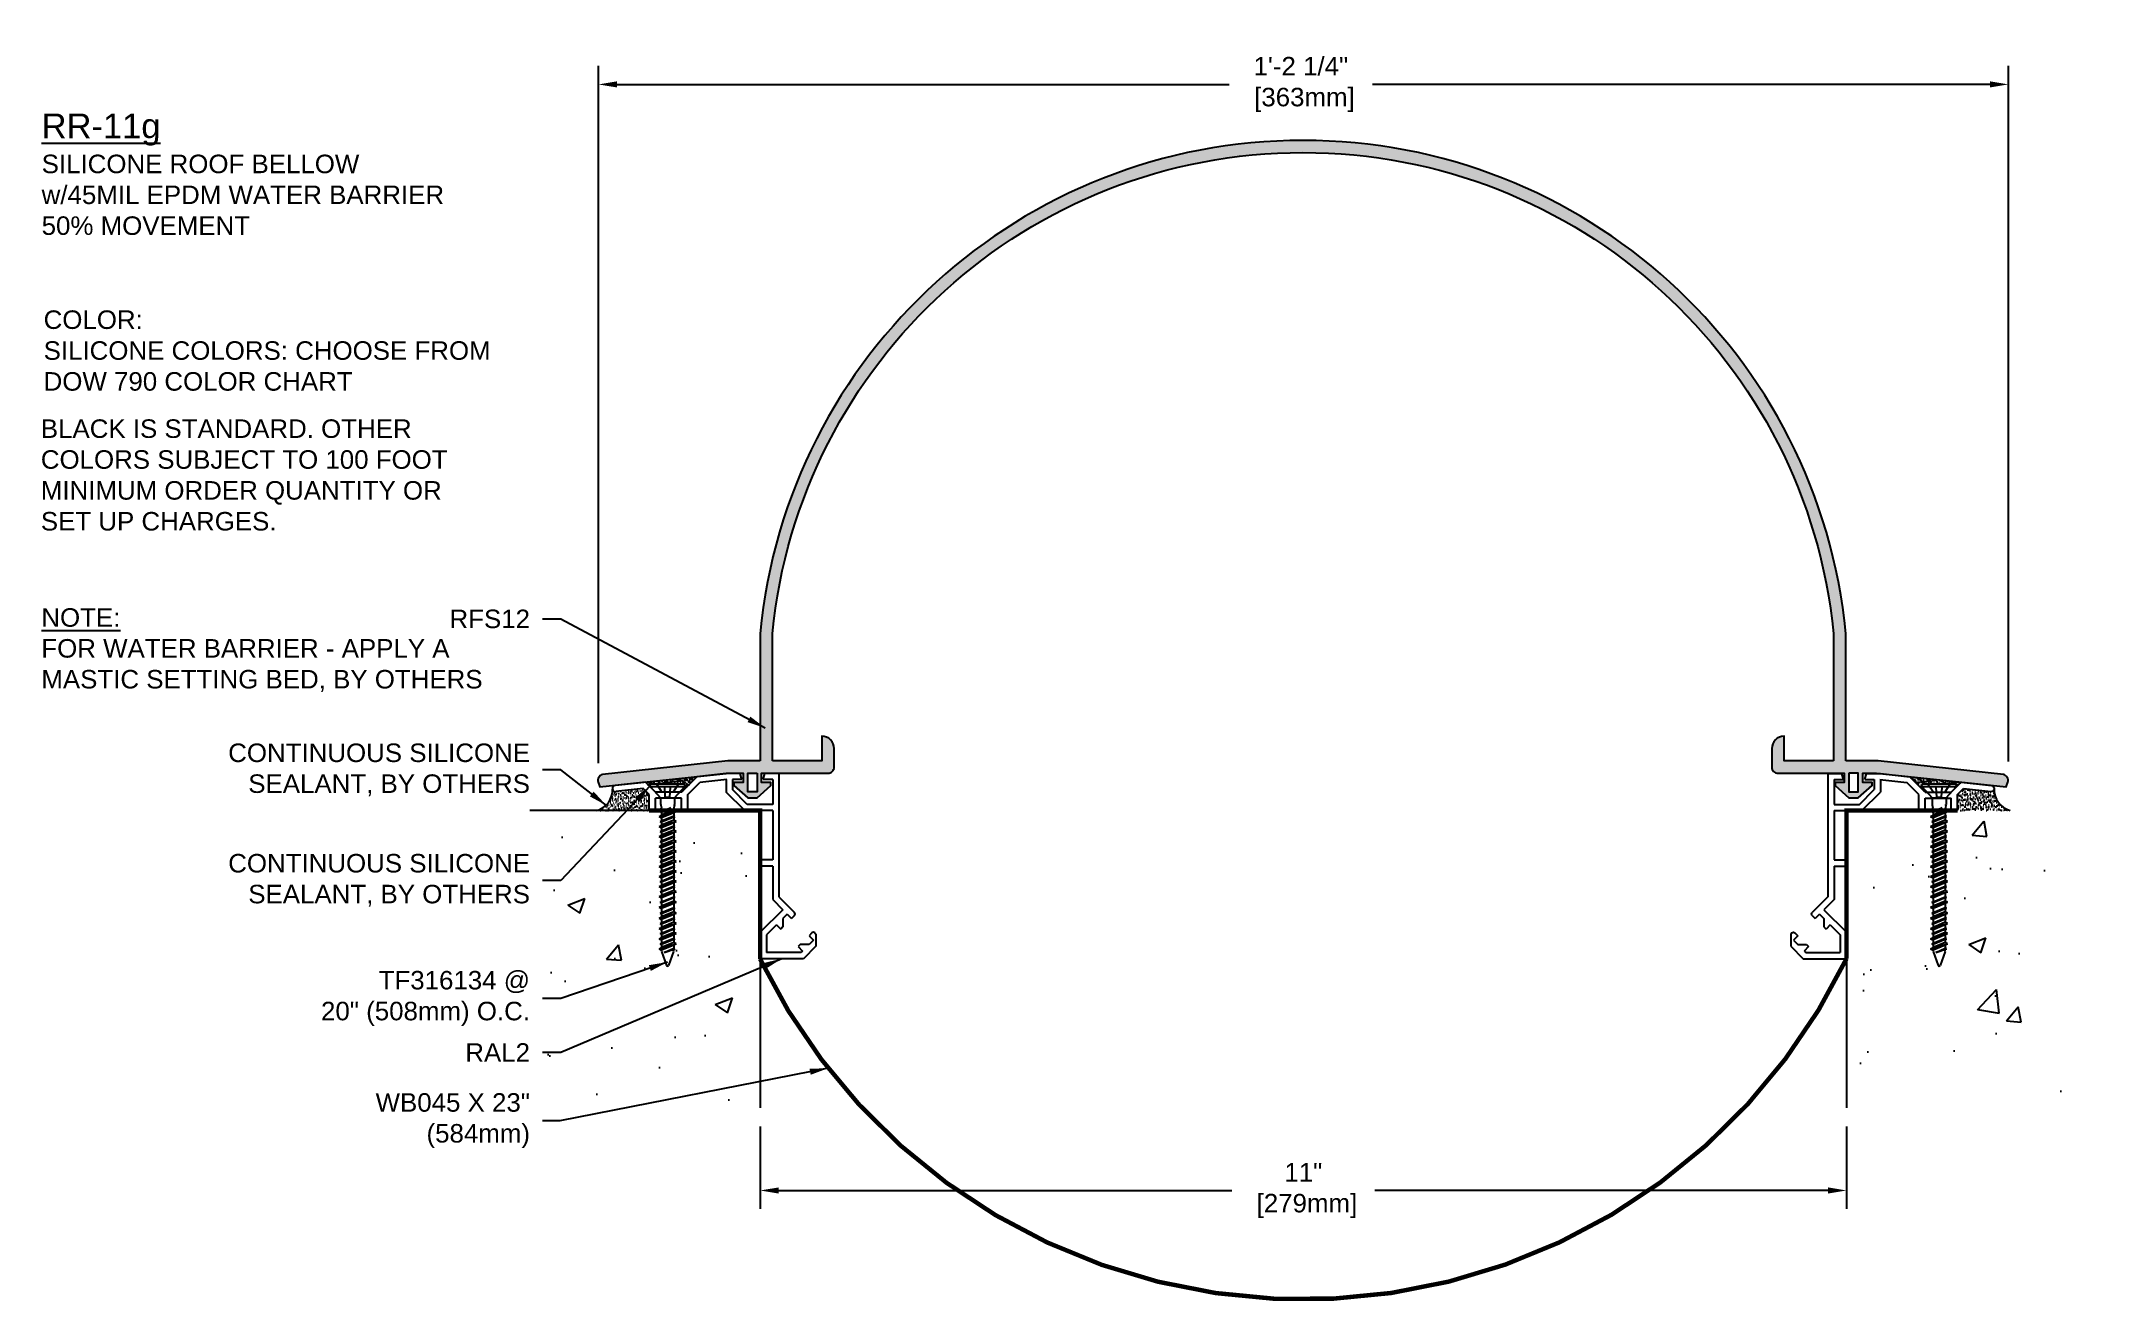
# Model space of a CAD drawing. Header units: inches. Extents: x -1.9 to 19, y 0.3 to 13.1.
import ezdxf

# ---------------------------------------------------------------- set-up
doc = ezdxf.new("R2010")
doc.units = ezdxf.units.IN
doc.header["$MEASUREMENT"] = 0
doc.linetypes.add('DASHED', pattern=[0.75, 0.5, -0.25])
for name, color, linetype in [('Anchors', 4, 'Continuous'), ('Conditions', 1, 'Continuous'), ('Dimensions', 3, 'Continuous'), ('Fillers', 2, 'Continuous'), ('Metals', 7, 'Continuous'), ('TEXT', 2, 'Continuous')]:
    doc.layers.add(name, color=color, linetype=linetype)
doc.styles.add('ARIAL', font='arial.ttf')
doc.dimstyles.new('Arial', dxfattribs={"dimtxt": 0.1875, "dimasz": 0.1875, "dimexe": 0.1875, "dimexo": 0.1875, "dimgap": 0.1875, "dimtad": 0, "dimtih": 1, "dimtoh": 1, "dimdec": 4, "dimzin": 3, "dimdsep": 46, "dimlunit": 4, "dimtxsty": 'ARIAL', "dimcen": 0.1875, "dimadec": 0, "dimazin": 0, "dimtfac": 1, "dimtdec": 4, "dimtofl": 0, "dimtmove": 0, "dimatfit": 3, "dimfxl": 0, "dimfrac": 2, "dimtolj": 1, "dimtzin": 0, "dimarcsym": 0})

# ---------------------------------------------------------------- blocks, each defined once
blk = doc.blocks.new('*D7')
at = {"layer": 'DEFPOINTS', "color": 0}
for p in [(5.358, 2.306), (16.358, 2.306), (16.358, 1.47)]:
    blk.add_point(p, dxfattribs=at)
at = {"layer": 'Dimensions', "color": 0, "lineweight": -2}
for p, q in [((5.358, 2.118), (5.358, 1.283)), ((16.358, 2.118), (16.358, 1.283)), ((5.546, 1.47), (10.133, 1.47)), ((16.171, 1.47), (11.583, 1.47))]:
    blk.add_line(p, q, dxfattribs=at)
at = {"layer": 'Dimensions', "color": 0}
for points in [[(5.546, 1.501), (5.546, 1.439), (5.358, 1.47)], [(16.171, 1.501), (16.171, 1.439), (16.358, 1.47)]]:
    blk.add_solid(points, dxfattribs=at)
at = {"layer": 'Dimensions', "color": 0, "insert": (10.858, 1.47), "char_height": 0.1875, "attachment_point": 5, "style": 'ARIAL'}
blk.add_mtext('\\A1;11"\\P [279mm]', dxfattribs=at)
blk = doc.blocks.new('*D8')
at = {"layer": 'DEFPOINTS', "color": 0}
for p in [(17.997, 12.671), (3.721, 5.609), (17.997, 5.625)]:
    blk.add_point(p, dxfattribs=at)
at = {"layer": 'Dimensions', "color": 0, "lineweight": -2}
for p, q in [((3.721, 5.796), (3.721, 12.858)), ((17.997, 5.813), (17.997, 12.858)), ((3.909, 12.671), (10.108, 12.671)), ((17.81, 12.671), (11.557, 12.671))]:
    blk.add_line(p, q, dxfattribs=at)
at = {"layer": 'Dimensions', "color": 0}
for points in [[(3.909, 12.702), (3.909, 12.64), (3.721, 12.671)], [(17.81, 12.702), (17.81, 12.64), (17.997, 12.671)]]:
    blk.add_solid(points, dxfattribs=at)
at = {"layer": 'Dimensions', "color": 0, "insert": (10.833, 12.671), "char_height": 0.1875, "attachment_point": 5, "style": 'ARIAL'}
blk.add_mtext('\\A1;1\'-2 1/4"\\P [363mm]', dxfattribs=at)
blk = doc.blocks.new('A$C63CB1885')
for p, q in [((-0.176, 0), (-0.175, 0.018)), ((-0.176, 0), (0.176, 0)), ((-0.176, 0), (-0.07, -0.113)), ((-0.163, 0.029), (0.163, 0.029)), ((0.07, -0.113), (0.176, 0)), ((0.176, 0), (0.175, 0.018)), ((-0.07, -0.113), (0.07, -0.113)), ((-0.07, -0.113), (-0.07, -0.18)), ((-0.069, -0.189), (-0.063, -0.215)), ((0.069, -0.189), (0.063, -0.215)), ((0.07, -0.113), (0.07, -0.18)), ((-0.086, -0.302), (0.086, -0.251)), ((-0.086, -0.302), (-0.062, -0.289)), ((-0.086, -0.302), (-0.062, -0.315)), ((-0.086, -0.403), (0.086, -0.353)), ((-0.086, -0.403), (-0.062, -0.391)), ((-0.086, -0.403), (-0.062, -0.416)), ((-0.074, -0.251), (0.032, -0.215)), ((-0.074, -0.251), (-0.062, -0.245)), ((-0.074, -0.251), (-0.062, -0.257)), ((-0.074, -0.353), (0.074, -0.302)), ((-0.074, -0.353), (-0.062, -0.346)), ((-0.074, -0.353), (-0.062, -0.359)), ((-0.074, -0.454), (0.074, -0.403)), ((-0.062, -0.245), (0.032, -0.215)), ((0.032, -0.215), (-0.062, -0.257)), ((-0.062, -0.225), (-0.062, -0.245)), ((0.062, -0.238), (-0.062, -0.289)), ((-0.062, -0.257), (-0.062, -0.289)), ((0.062, -0.264), (-0.062, -0.315)), ((-0.062, -0.346), (0.062, -0.296)), ((0.062, -0.308), (-0.062, -0.359)), ((-0.062, -0.315), (-0.062, -0.346)), ((0.062, -0.34), (-0.062, -0.391)), ((-0.062, -0.359), (-0.062, -0.391)), ((0.062, -0.366), (-0.062, -0.416)), ((-0.062, -0.448), (0.062, -0.397)), ((0.062, -0.41), (-0.062, -0.46)), ((-0.062, -0.416), (-0.062, -0.448)), ((0.062, -0.225), (0.062, -0.238)), ((0.086, -0.251), (0.062, -0.238)), ((0.086, -0.251), (0.062, -0.264)), ((0.062, -0.264), (0.062, -0.296)), ((0.074, -0.302), (0.062, -0.296)), ((0.074, -0.302), (0.062, -0.308)), ((0.062, -0.308), (0.062, -0.34)), ((0.086, -0.353), (0.062, -0.34)), ((0.086, -0.353), (0.062, -0.366)), ((0.062, -0.366), (0.062, -0.397)), ((0.074, -0.403), (0.062, -0.397)), ((0.074, -0.403), (0.062, -0.41)), ((0.062, -0.41), (0.062, -0.441)), ((-0.086, -0.505), (0.086, -0.454)), ((-0.086, -0.505), (-0.062, -0.492)), ((-0.086, -0.505), (-0.062, -0.518)), ((-0.086, -0.607), (0.086, -0.556)), ((-0.086, -0.607), (-0.062, -0.594)), ((-0.086, -0.607), (-0.062, -0.619)), ((-0.074, -0.454), (-0.062, -0.448)), ((-0.074, -0.454), (-0.062, -0.46)), ((-0.074, -0.556), (0.074, -0.505)), ((-0.074, -0.556), (-0.062, -0.55)), ((-0.074, -0.556), (-0.062, -0.562)), ((-0.074, -0.657), (0.074, -0.607)), ((0.062, -0.441), (-0.062, -0.492)), ((-0.062, -0.46), (-0.062, -0.492)), ((0.062, -0.467), (-0.062, -0.518)), ((-0.062, -0.55), (0.062, -0.499)), ((0.062, -0.511), (-0.062, -0.562)), ((-0.062, -0.518), (-0.062, -0.55)), ((0.062, -0.543), (-0.062, -0.594)), ((-0.062, -0.562), (-0.062, -0.594)), ((0.062, -0.569), (-0.062, -0.619)), ((-0.062, -0.651), (0.062, -0.6)), ((0.062, -0.613), (-0.062, -0.664)), ((-0.062, -0.619), (-0.062, -0.651)), ((0.086, -0.454), (0.062, -0.441)), ((0.086, -0.454), (0.062, -0.467)), ((0.062, -0.467), (0.062, -0.499)), ((0.074, -0.505), (0.062, -0.499)), ((0.074, -0.505), (0.062, -0.511)), ((0.062, -0.511), (0.062, -0.543)), ((0.086, -0.556), (0.062, -0.543)), ((0.086, -0.556), (0.062, -0.569)), ((0.062, -0.569), (0.062, -0.6)), ((0.074, -0.607), (0.062, -0.6)), ((0.074, -0.607), (0.062, -0.613)), ((0.062, -0.613), (0.062, -0.644)), ((-0.086, -0.708), (0.086, -0.657)), ((-0.086, -0.708), (-0.062, -0.695)), ((-0.086, -0.708), (-0.062, -0.721)), ((-0.086, -0.81), (0.086, -0.759)), ((-0.086, -0.81), (-0.062, -0.797)), ((-0.086, -0.81), (-0.062, -0.823)), ((-0.074, -0.657), (-0.062, -0.651)), ((-0.074, -0.657), (-0.062, -0.664)), ((-0.074, -0.759), (0.074, -0.708)), ((-0.074, -0.759), (-0.062, -0.753)), ((-0.074, -0.759), (-0.062, -0.765)), ((-0.074, -0.86), (0.074, -0.81)), ((0.062, -0.644), (-0.062, -0.695)), ((-0.062, -0.664), (-0.062, -0.695)), ((0.062, -0.67), (-0.062, -0.721)), ((-0.062, -0.753), (0.062, -0.702)), ((0.062, -0.714), (-0.062, -0.765)), ((-0.062, -0.721), (-0.062, -0.753)), ((0.062, -0.746), (-0.062, -0.797)), ((-0.062, -0.765), (-0.062, -0.797)), ((0.062, -0.772), (-0.062, -0.823)), ((-0.062, -0.854), (0.062, -0.804)), ((0.062, -0.816), (-0.062, -0.867)), ((-0.062, -0.823), (-0.062, -0.854)), ((0.086, -0.657), (0.062, -0.644)), ((0.086, -0.657), (0.062, -0.67)), ((0.062, -0.67), (0.062, -0.702)), ((0.074, -0.708), (0.062, -0.702)), ((0.074, -0.708), (0.062, -0.714)), ((0.062, -0.714), (0.062, -0.746)), ((0.086, -0.759), (0.062, -0.746)), ((0.086, -0.759), (0.062, -0.772)), ((0.062, -0.772), (0.062, -0.804)), ((0.074, -0.81), (0.062, -0.804)), ((0.074, -0.81), (0.062, -0.816)), ((0.062, -0.816), (0.062, -0.848)), ((-0.086, -0.911), (0.086, -0.86)), ((-0.086, -0.911), (-0.062, -0.898)), ((-0.086, -0.911), (-0.062, -0.924)), ((-0.086, -1.013), (0.086, -0.962)), ((-0.086, -1.013), (-0.062, -1)), ((-0.086, -1.013), (-0.062, -1.026)), ((-0.074, -0.86), (-0.062, -0.854)), ((-0.074, -0.86), (-0.062, -0.867)), ((-0.074, -0.962), (0.074, -0.911)), ((-0.074, -0.962), (-0.062, -0.956)), ((-0.074, -0.962), (-0.062, -0.968)), ((-0.074, -1.064), (0.074, -1.013)), ((0.062, -0.848), (-0.062, -0.898)), ((-0.062, -0.867), (-0.062, -0.898)), ((0.062, -0.873), (-0.062, -0.924)), ((-0.062, -0.956), (0.062, -0.905)), ((0.062, -0.917), (-0.062, -0.968)), ((-0.062, -0.924), (-0.062, -0.956)), ((0.062, -0.949), (-0.062, -1)), ((-0.062, -0.968), (-0.062, -1)), ((0.062, -0.975), (-0.062, -1.026)), ((-0.062, -1.057), (0.062, -1.007)), ((0.062, -1.019), (-0.062, -1.07)), ((-0.062, -1.026), (-0.062, -1.057)), ((0.086, -0.86), (0.062, -0.848)), ((0.086, -0.86), (0.062, -0.873)), ((0.062, -0.873), (0.062, -0.905)), ((0.074, -0.911), (0.062, -0.905)), ((0.074, -0.911), (0.062, -0.917)), ((0.062, -0.917), (0.062, -0.949)), ((0.086, -0.962), (0.062, -0.949)), ((0.086, -0.962), (0.062, -0.975)), ((0.062, -0.975), (0.062, -1.007)), ((0.074, -1.013), (0.062, -1.007)), ((0.074, -1.013), (0.062, -1.019)), ((0.062, -1.019), (0.062, -1.051)), ((-0.086, -1.114), (0.086, -1.064)), ((-0.086, -1.114), (-0.062, -1.101)), ((-0.086, -1.114), (-0.062, -1.127)), ((-0.086, -1.222), (0.086, -1.171)), ((-0.086, -1.222), (-0.062, -1.209)), ((-0.086, -1.222), (-0.062, -1.235)), ((-0.074, -1.064), (-0.062, -1.057)), ((-0.074, -1.064), (-0.062, -1.07)), ((-0.074, -1.171), (0.074, -1.121)), ((-0.074, -1.171), (-0.062, -1.165)), ((-0.074, -1.171), (-0.062, -1.178)), ((-0.074, -1.282), (0.074, -1.231)), ((0.062, -1.051), (-0.062, -1.101)), ((-0.062, -1.07), (-0.062, -1.101)), ((0.062, -1.077), (-0.062, -1.127)), ((-0.062, -1.165), (0.062, -1.115)), ((0.062, -1.127), (-0.062, -1.178)), ((-0.062, -1.127), (-0.062, -1.165)), ((0.062, -1.159), (-0.062, -1.209)), ((-0.062, -1.178), (-0.062, -1.209)), ((0.062, -1.184), (-0.062, -1.235)), ((-0.062, -1.275), (0.062, -1.225)), ((-0.062, -1.235), (-0.062, -1.275)), ((0.062, -1.237), (-0.062, -1.288)), ((0.086, -1.064), (0.062, -1.051)), ((0.086, -1.064), (0.062, -1.077)), ((0.062, -1.077), (0.062, -1.115)), ((0.074, -1.121), (0.062, -1.115)), ((0.074, -1.121), (0.062, -1.127)), ((0.062, -1.127), (0.062, -1.159)), ((0.086, -1.171), (0.062, -1.159)), ((0.086, -1.171), (0.062, -1.184)), ((0.062, -1.184), (0.062, -1.225)), ((0.074, -1.231), (0.062, -1.225)), ((0.074, -1.231), (0.062, -1.237)), ((0.062, -1.237), (0.062, -1.269)), ((-0.086, -1.332), (0.086, -1.282)), ((-0.086, -1.332), (-0.062, -1.319)), ((-0.086, -1.332), (-0.062, -1.345)), ((-0.086, -1.438), (0.086, -1.387)), ((-0.086, -1.438), (-0.062, -1.425)), ((-0.086, -1.438), (-0.062, -1.451)), ((-0.074, -1.282), (-0.062, -1.275)), ((-0.074, -1.282), (-0.062, -1.288)), ((-0.074, -1.387), (0.074, -1.336)), ((-0.074, -1.387), (-0.062, -1.381)), ((-0.074, -1.387), (-0.062, -1.393)), ((-0.074, -1.489), (0.074, -1.439)), ((0.062, -1.269), (-0.062, -1.319)), ((-0.062, -1.288), (-0.062, -1.319)), ((0.062, -1.295), (-0.062, -1.345)), ((-0.062, -1.381), (0.062, -1.33)), ((0.062, -1.343), (-0.062, -1.393)), ((-0.062, -1.345), (-0.062, -1.381)), ((0.062, -1.374), (-0.062, -1.425)), ((-0.062, -1.393), (-0.062, -1.425)), ((0.062, -1.4), (-0.062, -1.451)), ((-0.062, -1.483), (0.062, -1.433)), ((0.062, -1.445), (-0.062, -1.496)), ((-0.062, -1.451), (-0.062, -1.483)), ((0.086, -1.282), (0.062, -1.269)), ((0.086, -1.282), (0.062, -1.295)), ((0.062, -1.295), (0.062, -1.33)), ((0.074, -1.336), (0.062, -1.33)), ((0.074, -1.336), (0.062, -1.343)), ((0.062, -1.343), (0.062, -1.374)), ((0.086, -1.387), (0.062, -1.374)), ((0.086, -1.387), (0.062, -1.4)), ((0.062, -1.4), (0.062, -1.433)), ((0.074, -1.439), (0.062, -1.433)), ((0.074, -1.439), (0.062, -1.445)), ((0.062, -1.445), (0.062, -1.477)), ((-0.086, -1.54), (0.086, -1.489)), ((-0.086, -1.54), (-0.062, -1.527)), ((-0.086, -1.54), (-0.062, -1.553)), ((-0.086, -1.643), (0.086, -1.592)), ((-0.086, -1.643), (-0.062, -1.63)), ((-0.086, -1.643), (-0.062, -1.655)), ((-0.074, -1.489), (-0.062, -1.483)), ((-0.074, -1.489), (-0.062, -1.496)), ((-0.074, -1.592), (0.074, -1.541)), ((-0.074, -1.592), (-0.062, -1.586)), ((-0.074, -1.592), (-0.062, -1.598)), ((0.062, -1.477), (-0.062, -1.527)), ((-0.062, -1.496), (-0.062, -1.527)), ((0.062, -1.502), (-0.062, -1.553)), ((-0.062, -1.586), (0.062, -1.535)), ((0.062, -1.547), (-0.062, -1.598)), ((-0.062, -1.553), (-0.062, -1.586)), ((0.062, -1.579), (-0.062, -1.63)), ((-0.062, -1.598), (-0.062, -1.63)), ((0.062, -1.605), (-0.062, -1.655)), ((-0.06, -1.668), (-0.01, -1.81)), ((-0.034, -1.679), (0.062, -1.636)), ((-0.034, -1.679), (0.074, -1.643)), ((0.062, -1.649), (-0.034, -1.679)), ((0.06, -1.668), (0.01, -1.81)), ((0.086, -1.489), (0.062, -1.477)), ((0.086, -1.489), (0.062, -1.502)), ((0.062, -1.502), (0.062, -1.535)), ((0.074, -1.541), (0.062, -1.535)), ((0.074, -1.541), (0.062, -1.547)), ((0.062, -1.547), (0.062, -1.579)), ((0.086, -1.592), (0.062, -1.579)), ((0.086, -1.592), (0.062, -1.605)), ((0.062, -1.605), (0.062, -1.652)), ((0.074, -1.643), (0.062, -1.636)), ((0.074, -1.643), (0.062, -1.649))]:
    blk.add_line(p, q)
at = {"linetype": 'DASHED', "ltscale": 0.025}
for p, q in [((-0.113, 0.029), (-0.024, -0.106)), ((-0.024, -0.106), (-0.031, 0.028)), ((0.024, -0.106), (0.031, 0.029)), ((0.112, 0.029), (0.024, -0.106)), ((-0.024, -0.106), (0.024, -0.106))]:
    blk.add_line(p, q, dxfattribs=at)
for centre, radius, start, end in [((-0.163, 0.017), 0.0112, 90, 175), ((0.163, 0.017), 0.0112, 5, 90), ((-0.023, -0.18), 0.0465, 180, 191.9357), ((0.023, -0.18), 0.0465, 348.0643, 0), ((-0.109, -0.225), 0.0465, 0, 11.9357), ((0.109, -0.225), 0.0465, 168.0643, 180), ((-0.016, -1.652), 0.0465, 183.9476, 199.3058), ((0.016, -1.652), 0.0465, 340.6942, 0), ((0, -1.806), 0.0106, 204.1001, 335.8999)]:
    blk.add_arc(centre, radius, start, end)
blk = doc.blocks.new('TF316134')
blk.add_blockref('A$C63CB1885', (0, -0.0285))
blk = doc.blocks.new('RAL2')
for p, q in [((-1.497, 1.72), (-1.497, 1.718)), ((-1.162, 1.787), (-1.47, 1.753)), ((-1.185, 1.722), (-1.464, 1.692)), ((-1.125, 1.662), (-1.185, 1.722)), ((-1.062, 1.687), (-1.162, 1.787)), ((-0.797, 1.687), (-1.062, 1.687)), ((-0.797, 1.687), (-0.642, 1.843)), ((-0.735, 1.662), (-0.613, 1.784)), ((-0.345, 1.875), (-0.642, 1.843)), ((-0.338, 1.813), (-0.613, 1.784)), ((-0.205, 1.875), (-0.345, 1.875)), ((-0.345, 1.813), (-0.345, 1.687)), ((-0.158, 1.5), (-0.345, 1.687)), ((-0.188, 1.813), (-0.283, 1.813)), ((-0.283, 1.813), (-0.283, 1.713)), ((-0.132, 1.562), (-0.283, 1.713)), ((-0.188, 1.813), (-0.205, 1.875)), ((0.03, 1.813), (0.047, 1.875)), ((0.125, 1.813), (0.03, 1.813)), ((0.187, 1.875), (0.047, 1.875)), ((0.125, 1.813), (0.125, 1.562)), ((0.187, 1.875), (0.187, 0.625)), ((-1.125, 1.5), (-1.125, 1.662)), ((-1.062, 1.5), (-1.125, 1.5)), ((-0.797, 1.625), (-1.062, 1.625)), ((-1.062, 1.5), (-1.062, 1.625)), ((-0.797, 1.5), (-0.797, 1.625)), ((-0.735, 1.5), (-0.797, 1.5)), ((-0.735, 1.5), (-0.735, 1.662)), ((0.125, 1.5), (-0.158, 1.5)), ((0.125, 1.562), (-0.132, 1.562)), ((0.125, 1.5), (0.125, 1)), ((0, 1), (0, 0.938)), ((0.125, 1), (0, 1)), ((0.125, 0.938), (0, 0.938)), ((0.125, 0.938), (0.125, 0.599)), ((0.228, 0.496), (0, 0.268)), ((0.125, 0.599), (0.228, 0.496)), ((0.187, 0.625), (0.346, 0.466)), ((0.272, 0.452), (0.228, 0.408)), ((0.272, 0.452), (0.316, 0.408)), ((0.346, 0.438), (0.316, 0.408)), ((0, 0.268), (0, 0)), ((0.163, 0.343), (0.062, 0.242)), ((0.062, 0.242), (0.062, 0.062)), ((0.163, 0.343), (0.206, 0.299)), ((0.228, 0.321), (0.206, 0.299)), ((0.228, 0.408), (0.228, 0.321)), ((0.522, 0.261), (0.493, 0.232)), ((0.493, 0.232), (0.537, 0.187)), ((0.551, 0.261), (0.563, 0.249)), ((0.563, 0.249), (0.563, 0.125)), ((0.438, 0), (0, 0)), ((0.412, 0.062), (0.062, 0.062)), ((0.405, 0.144), (0.383, 0.122)), ((0.383, 0.122), (0.428, 0.077)), ((0.493, 0.143), (0.405, 0.144)), ((0.428, 0.077), (0.412, 0.062)), ((0.563, 0.125), (0.438, 0)), ((0.537, 0.187), (0.493, 0.143))]:
    blk.add_line(p, q)
for centre, radius, start, end in [((-1.467, 1.723), 0.03, 96.1768, 186.1768), ((-1.467, 1.721), 0.03, 186.1768, 276.1768), ((0.332, 0.452), 0.02, 315, 45), ((0.537, 0.247), 0.02, 45, 135)]:
    blk.add_arc(centre, radius, start, end)
blk = doc.blocks.new('RFS12 at 11RR')
h = blk.add_hatch(color=256)
h.dxf.hatch_style = 1
h.paths.add_polyline_path([(0.172, 1.414), (0.172, 0.125), (-0.156, 0.125), (-1.424, -0.013, 0.450136), (-1.466, -0.097), (-1.452, -0.138), (-0.14, 0), (0, 0), (0, -0.094), (-0.094, -0.094), (-0.094, -0.125), (0.047, -0.25), (0.094, -0.25), (0.141, -0.25), (0.281, -0.125), (0.281, -0.094), (0.188, -0.094), (0.188, 0), (0.859, 0, 0.414214), (0.922, 0.062), (0.922, 0.251, 0.416578), (0.797, 0.375), (0.797, 0.125), (0.297, 0.125), (0.297, 1.414, -0.906924), (11.041, 1.414), (11.041, 0.125), (10.541, 0.125), (10.541, 0.375, 0.416578), (10.416, 0.251), (10.416, 0.062, 0.414214), (10.478, 0), (11.15, 0), (11.15, -0.094), (11.056, -0.094), (11.056, -0.125), (11.197, -0.25), (11.244, -0.25), (11.291, -0.25), (11.431, -0.125), (11.431, -0.094), (11.338, -0.094), (11.338, 0), (11.477, 0), (12.79, -0.138), (12.806, -0.09, 0.414214), (12.762, -0.013), (11.494, 0.125), (11.166, 0.125), (11.166, 1.414, 0.908672)])
h.paths.add_polyline_path([(11.197, 0), (11.244, 0), (11.291, 0), (11.291, -0.188), (11.197, -0.188)], flags=16)
h.paths.add_polyline_path([(0.141, 0), (0.141, -0.188), (0.047, -0.188), (0.047, 0), (0.094, 0)], flags=16)
for points in [[(11.166, 0.125), (11.166, 1.414, 0.908672), (0.172, 1.414), (0.172, 0.125)], [(0.297, 0.125), (0.297, 1.414, -0.906924), (11.041, 1.414), (11.041, 0.125)], [(0.172, 0.125), (-0.156, 0.125), (-1.424, -0.013, 0.414214), (-1.468, -0.09), (-1.452, -0.138), (-0.14, 0), (0, 0), (0, -0.094), (-0.094, -0.094), (-0.094, -0.125), (0.047, -0.25), (0.094, -0.25), (0.141, -0.25), (0.281, -0.125), (0.281, -0.094), (0.188, -0.094), (0.188, 0), (0.859, 0, 0.414214), (0.922, 0.062), (0.922, 0.251, 0.414214), (0.798, 0.375), (0.797, 0.375), (0.797, 0.125), (0.297, 0.125)], [(11.041, 0.125), (10.541, 0.125), (10.541, 0.375), (10.54, 0.375, 0.414214), (10.416, 0.251), (10.416, 0.062, 0.414214), (10.478, 0), (11.15, 0), (11.15, -0.094), (11.056, -0.094), (11.056, -0.125), (11.197, -0.25), (11.244, -0.25), (11.291, -0.25), (11.431, -0.125), (11.431, -0.094), (11.338, -0.094), (11.338, 0), (11.477, 0), (12.79, -0.138), (12.806, -0.09, 0.414214), (12.762, -0.013), (11.494, 0.125), (11.166, 0.125)]]:
    blk.add_lwpolyline(points, format="xyb")
for points in [[(0.141, 0), (0.141, -0.188), (0.047, -0.188), (0.047, 0), (0.094, 0)], [(11.197, 0), (11.197, -0.188), (11.291, -0.188), (11.291, 0), (11.244, 0)]]:
    blk.add_lwpolyline(points, close=True)

msp = doc.modelspace()

# ---------------------------------------------------------------- hatches: boundary and pattern name
at = {"layer": 'Conditions'}
h = msp.add_hatch(dxfattribs=at)
h.set_pattern_fill('AR-SAND', color=256, scale=0.02)
h.set_pattern_definition([(37.5, (0.04461, 1.194447), (-0.00125987, 0.03853648), [0, -0.0304, 0, -0.034, 0, -0.0325]), (7.5, (0.04461, 1.194447), (0.03539553, 0.05644292), [0, -0.0164, 0, -0.0274, 0, -0.0105]), (327.5, (0.02001, 1.194447), (0.06228284, 0.00011318), [0, -0.01, 0, -0.036, 0, -0.047]), (317.5, (0.02001, 1.194447), (0.06012253, 0.0175535), [0, -0.005, 0, -0.0236, 0, -0.027])])
h.paths.add_polyline_path([(4.71833, 5.66042), (4.19786, 5.60409), (4.28657, 5.51537), (4.24452, 5.55979), (4.24612, 5.57802, -0.38887873), (4.25732, 5.58829), (4.58422, 5.58829, -0.38887873), (4.59543, 5.57802), (4.59702, 5.55979), (4.54469, 5.50452), (4.56243, 5.50452)])
h = msp.add_hatch(dxfattribs=at)
h.set_pattern_fill('AR-SAND', color=256, scale=0.02)
h.set_pattern_definition([(37.5, (4.04461, 1.194447), (-0.00125987, 0.038536475), [0, -0.0304, 0, -0.034, 0, -0.0325]), (7.5, (4.04461, 1.194447), (0.03539553, 0.05644292), [0, -0.0164, 0, -0.0274, 0, -0.0105]), (327.5, (4.02001, 1.194447), (0.06228284, 0.00011318), [0, -0.01, 0, -0.036, 0, -0.047]), (317.5, (4.02001, 1.194447), (0.06012253, 0.01755351), [0, -0.005, 0, -0.0236, 0, -0.027])])
h.paths.add_polyline_path([(16.99803, 5.66042), (17.15393, 5.50452), (17.17166, 5.50452), (17.11933, 5.55979), (17.12093, 5.57802, -0.38887873), (17.13214, 5.58829), (17.45903, 5.58829, -0.38887873), (17.47024, 5.57802), (17.47183, 5.55979), (17.42978, 5.51537), (17.5185, 5.60409)])
h = msp.add_hatch(dxfattribs=at)
h.set_pattern_fill('AR-SAND', color=256, scale=0.02)
h.paths.add_polyline_path([(4.23493, 5.47934), (4.17501, 5.53925), (3.89642, 5.5091, -0.41421356), (3.86337, 5.5357, -0.35781751), (3.7019, 5.31752), (4.23493, 5.31752)])
h = msp.add_hatch(dxfattribs=at)
h.set_pattern_fill('AR-SAND', color=256, scale=0.02)
h.set_pattern_definition([(37.5, (8.99087, 0.000988), (-0.00125987, 0.03853648), [0, -0.0304, 0, -0.034, 0, -0.0325]), (7.5, (8.99087, 0.00099), (0.03539553, 0.05644292), [0, -0.0164, 0, -0.0274, 0, -0.0105]), (327.5, (8.96627, 0.000988), (0.06228284, 0.00011318), [0, -0.01, 0, -0.036, 0, -0.047]), (317.5, (8.96627, 0.00099), (0.06012253, 0.0175535), [0, -0.005, 0, -0.0236, 0, -0.027])])
edge = h.paths.add_edge_path()
edge.add_line((17.48143, 5.47934), (17.54135, 5.53925))
edge.add_line((17.54135, 5.53925), (17.82004, 5.51009))
edge.add_arc((17.82327, 5.53992), 0.03, 263.823199, 353.823199)
edge.add_arc((18.06675, 5.52597), 0.21393, 177.127365, 255.879759)
edge.add_line((18.01456, 5.3185), (17.48143, 5.3185))
edge.add_line((17.48143, 5.3185), (17.48143, 5.47934))
h = msp.add_hatch(dxfattribs=at)
h.set_pattern_fill('AR-CONC', color=256, scale=0.25)
h.set_pattern_definition([(50, (25.3145, -55.4235), (1.79315, -0.15688), [0.1875, -2.0625]), (355, (25.3145, -55.4235), (-0.34688, 1.88048), [0.15, -1.65]), (100.4514, (25.464, -55.4365), (1.44627, 1.7236), [0.15935, -1.752855]), (46.1842, (25.3145, -54.9235), (2.6681, -0.4138), [0.28125, -3.09375]), (96.6356, (25.5369, -54.958), (2.33665, 2.4353), [0.23903, -2.62928]), (351.184, (25.3145, -54.9235), (2.33665, 2.4353), [0.225, -2.475]), (21, (25.5645, -55.0485), (1.492268, -1.006547), [0.1875, -2.0625]), (326, (25.5645, -55.0485), (0.60829, 1.812875), [0.15, -1.65]), (71.4514, (25.6889, -55.1323), (2.100556, 0.80633), [0.15935, -1.752855]), (37.5, (25.3145, -55.42346), (0.0303996, 0.8322346), [0, -1.63, 0, -1.675, 0, -1.65625]), (7.5, (25.3145, -55.4235), (0.657674, 0.986029), [0, -0.955, 0, -1.5925, 0, -0.63125]), (327.5, (24.757, -55.42346), (1.334556, -0.056387), [0, -0.625, 0, -1.95, 0, -2.5875]), (317.5, (24.507, -55.4235), (1.457965, 0.250262), [0, -0.8125, 0, -1.295, 0, -1.8375])])
h.paths.add_polyline_path([(4.33452, 4.15473), (4.35852, 4.16766), (4.35852, 4.19935), (4.34708, 4.20551), (4.35852, 4.21167), (4.35852, 4.24337), (4.33452, 4.25629), (4.35852, 4.26922), (4.35852, 4.30091), (4.34708, 4.30707), (4.35852, 4.31324), (4.35852, 4.34493), (4.33452, 4.35786), (4.35852, 4.37078), (4.35852, 4.40247), (4.34708, 4.40864), (4.35852, 4.4148), (4.35852, 4.43868), (4.33452, 4.45161), (4.35852, 4.46453), (4.35852, 4.49622), (4.34708, 4.50239), (4.35852, 4.50855), (4.35852, 4.54024), (4.33452, 4.55317), (4.35852, 4.56609), (4.35852, 4.59779), (4.34708, 4.60395), (4.35852, 4.61011), (4.35852, 4.64181), (4.33452, 4.65473), (4.35852, 4.66766), (4.35852, 4.69935), (4.34708, 4.70551), (4.35852, 4.71167), (4.35852, 4.74337), (4.33452, 4.75629), (4.35852, 4.76922), (4.35852, 4.80091), (4.34708, 4.80707), (4.35852, 4.81324), (4.35852, 4.84493), (4.33452, 4.85786), (4.35852, 4.87078), (4.35852, 4.90247), (4.34708, 4.90864), (4.35852, 4.9148), (4.35852, 4.94649), (4.33452, 4.95942), (4.35852, 4.97234), (4.35852, 5.00404), (4.34708, 5.0102), (4.35852, 5.01636), (4.35852, 5.04806), (4.33452, 5.06098), (4.35852, 5.07391), (4.35852, 5.1056), (4.34708, 5.11176), (4.35852, 5.11792), (4.35852, 5.14962), (4.33452, 5.16254), (4.35852, 5.17547), (4.35852, 5.20716), (4.34708, 5.21332), (4.35852, 5.21949), (4.35852, 5.25118), (4.33452, 5.26411), (4.35852, 5.27703), (4.35852, 5.30872), (4.34219, 5.31752), (3.02546, 5.31752), (3.02546, 2.30572), (5.35818, 2.30572), (5.35818, 5.31752), (5.20193, 5.31752), (4.50214, 5.31752), (4.50702, 5.31489), (4.48302, 5.30196), (4.48302, 5.27027), (4.49447, 5.26411), (4.48302, 5.25794), (4.48302, 5.22625), (4.50702, 5.21332), (4.48302, 5.2004), (4.48302, 5.16871), (4.49447, 5.16254), (4.48302, 5.15638), (4.48302, 5.12469), (4.50702, 5.11176), (4.48302, 5.09884), (4.48302, 5.06714), (4.49447, 5.06098), (4.48302, 5.05482), (4.48302, 5.02312), (4.50702, 5.0102), (4.48302, 4.99727), (4.48302, 4.96558), (4.49447, 4.95942), (4.48302, 4.95325), (4.48302, 4.92156), (4.50702, 4.90864), (4.48302, 4.89571), (4.48302, 4.86402), (4.49447, 4.85786), (4.48302, 4.85169), (4.48302, 4.82), (4.50702, 4.80707), (4.48302, 4.79415), (4.48302, 4.76246), (4.49447, 4.75629), (4.48302, 4.75013), (4.48302, 4.71844), (4.50702, 4.70551), (4.48302, 4.69259), (4.48302, 4.66089), (4.49447, 4.65473), (4.48302, 4.64857), (4.48302, 4.61687), (4.50702, 4.60395), (4.48302, 4.59102), (4.48302, 4.55933), (4.49447, 4.55317), (4.48302, 4.547), (4.48302, 4.51531), (4.50702, 4.50239), (4.48302, 4.48946), (4.48302, 4.46558), (4.49447, 4.45942), (4.48302, 4.45325), (4.48302, 4.42156), (4.50702, 4.40864), (4.48302, 4.39571), (4.48302, 4.36402), (4.49447, 4.35786), (4.48302, 4.35169), (4.48302, 4.32), (4.50702, 4.30707), (4.48302, 4.29415), (4.48302, 4.26246), (4.49447, 4.25629), (4.48302, 4.25013), (4.48302, 4.21844), (4.50702, 4.20551), (4.48302, 4.19259), (4.48302, 4.16089), (4.49447, 4.15473), (4.48302, 4.14857), (4.48302, 4.11687), (4.50702, 4.10395), (4.48302, 4.09102), (4.48302, 4.05933), (4.49447, 4.05317), (4.48302, 4.047), (4.48302, 4.01531), (4.50702, 4.00239), (4.48302, 3.98946), (4.48302, 3.95777), (4.49447, 3.95161), (4.48302, 3.94544), (4.48302, 3.91282, -0.08443704), (4.48041, 3.89745), (4.431, 3.75639, -0.70927499), (4.41113, 3.75473), (4.36114, 3.89745, -0.08443704), (4.35852, 3.91282), (4.35852, 3.93868), (4.33452, 3.95161), (4.35852, 3.96453), (4.35852, 3.99622), (4.34708, 4.00239), (4.35852, 4.00855), (4.35852, 4.04024), (4.33452, 4.05317), (4.35852, 4.06609), (4.35852, 4.09779), (4.34708, 4.10395), (4.35852, 4.11011), (4.35852, 4.14181)])
h = msp.add_hatch(dxfattribs=at)
h.set_pattern_fill('AR-CONC', color=256, scale=0.25)
h.set_pattern_definition([(50, (32.3145, -55.4235), (1.79315, -0.15688), [0.1875, -2.0625]), (355, (32.3145, -55.4235), (-0.34688, 1.88048), [0.15, -1.65]), (100.4514, (32.464, -55.4365), (1.44627, 1.7236), [0.15935, -1.752855]), (46.184, (32.3145, -54.9235), (2.6681, -0.4138), [0.28125, -3.09375]), (96.6356, (32.5369, -54.958), (2.33665, 2.4353), [0.23903, -2.62928]), (351.184, (32.3145, -54.9235), (2.33665, 2.4353), [0.225, -2.475]), (21, (32.5645, -55.0485), (1.492268, -1.006547), [0.1875, -2.0625]), (326, (32.5645, -55.0485), (0.60829, 1.812875), [0.15, -1.65]), (71.4514, (32.6889, -55.1323), (2.100556, 0.80633), [0.15935, -1.752855]), (37.5, (32.3145, -55.42346), (0.0303996, 0.8322346), [0, -1.63, 0, -1.675, 0, -1.65625]), (7.5, (32.3145, -55.4235), (0.657674, 0.986029), [0, -0.955, 0, -1.5925, 0, -0.63125]), (327.5, (31.757, -55.42346), (1.334556, -0.056387), [0, -0.625, 0, -1.95, 0, -2.5875]), (317.5, (31.507, -55.4235), (1.457965, 0.250262), [0, -0.8125, 0, -1.295, 0, -1.8375])])
h.paths.add_polyline_path([(18.62734, 5.31752), (17.37695, 5.31752), (17.38183, 5.31489), (17.35783, 5.30196), (17.35783, 5.27027), (17.36928, 5.26411), (17.35783, 5.25794), (17.35783, 5.22625), (17.38183, 5.21332), (17.35783, 5.2004), (17.35783, 5.16871), (17.36928, 5.16254), (17.35783, 5.15638), (17.35783, 5.12469), (17.38183, 5.11176), (17.35783, 5.09884), (17.35783, 5.06714), (17.36928, 5.06098), (17.35783, 5.05482), (17.35783, 5.02312), (17.38183, 5.0102), (17.35783, 4.99727), (17.35783, 4.96558), (17.36928, 4.95942), (17.35783, 4.95325), (17.35783, 4.92156), (17.38183, 4.90864), (17.35783, 4.89571), (17.35783, 4.86402), (17.36928, 4.85786), (17.35783, 4.85169), (17.35783, 4.82), (17.38183, 4.80707), (17.35783, 4.79415), (17.35783, 4.76246), (17.36928, 4.75629), (17.35783, 4.75013), (17.35783, 4.71844), (17.38183, 4.70551), (17.35783, 4.69259), (17.35783, 4.66089), (17.36928, 4.65473), (17.35783, 4.64857), (17.35783, 4.61687), (17.38183, 4.60395), (17.35783, 4.59102), (17.35783, 4.55933), (17.36928, 4.55317), (17.35783, 4.547), (17.35783, 4.51531), (17.38183, 4.50239), (17.35783, 4.48946), (17.35783, 4.46558), (17.36928, 4.45942), (17.35783, 4.45325), (17.35783, 4.42156), (17.38183, 4.40864), (17.35783, 4.39571), (17.35783, 4.36402), (17.36928, 4.35786), (17.35783, 4.35169), (17.35783, 4.32), (17.38183, 4.30707), (17.35783, 4.29415), (17.35783, 4.26246), (17.36928, 4.25629), (17.35783, 4.25013), (17.35783, 4.21844), (17.38183, 4.20551), (17.35783, 4.19259), (17.35783, 4.16089), (17.36928, 4.15473), (17.35783, 4.14857), (17.35783, 4.11687), (17.38183, 4.10395), (17.35783, 4.09102), (17.35783, 4.05933), (17.36928, 4.05317), (17.35783, 4.047), (17.35783, 4.01531), (17.38183, 4.00239), (17.35783, 3.98946), (17.35783, 3.95777), (17.36928, 3.95161), (17.35783, 3.94544), (17.35783, 3.91282, -0.08443704), (17.35522, 3.89745), (17.30581, 3.75639, -0.70927499), (17.28594, 3.75473), (17.23595, 3.89745, -0.08443704), (17.23333, 3.91282), (17.23333, 3.93868), (17.20933, 3.95161), (17.23333, 3.96453), (17.23333, 3.99622), (17.22189, 4.00239), (17.23333, 4.00855), (17.23333, 4.04024), (17.20933, 4.05317), (17.23333, 4.06609), (17.23333, 4.09779), (17.22189, 4.10395), (17.23333, 4.11011), (17.23333, 4.14181), (17.20933, 4.15473), (17.23333, 4.16766), (17.23333, 4.19935), (17.22189, 4.20551), (17.23333, 4.21167), (17.23333, 4.24337), (17.20933, 4.25629), (17.23333, 4.26922), (17.23333, 4.30091), (17.22189, 4.30707), (17.23333, 4.31324), (17.23333, 4.34493), (17.20933, 4.35786), (17.23333, 4.37078), (17.23333, 4.40247), (17.22189, 4.40864), (17.23333, 4.4148), (17.23333, 4.43868), (17.20933, 4.45161), (17.23333, 4.46453), (17.23333, 4.49622), (17.22189, 4.50239), (17.23333, 4.50855), (17.23333, 4.54024), (17.20933, 4.55317), (17.23333, 4.56609), (17.23333, 4.59779), (17.22189, 4.60395), (17.23333, 4.61011), (17.23333, 4.64181), (17.20933, 4.65473), (17.23333, 4.66766), (17.23333, 4.69935), (17.22189, 4.70551), (17.23333, 4.71167), (17.23333, 4.74337), (17.20933, 4.75629), (17.23333, 4.76922), (17.23333, 4.80091), (17.22189, 4.80707), (17.23333, 4.81324), (17.23333, 4.84493), (17.20933, 4.85786), (17.23333, 4.87078), (17.23333, 4.90247), (17.22189, 4.90864), (17.23333, 4.9148), (17.23333, 4.94649), (17.20933, 4.95942), (17.23333, 4.97234), (17.23333, 5.00404), (17.22189, 5.0102), (17.23333, 5.01636), (17.23333, 5.04806), (17.20933, 5.06098), (17.23333, 5.07391), (17.23333, 5.1056), (17.22189, 5.11176), (17.23333, 5.11792), (17.23333, 5.14962), (17.20933, 5.16254), (17.23333, 5.17547), (17.23333, 5.20716), (17.22189, 5.21332), (17.23333, 5.21949), (17.23333, 5.25118), (17.20933, 5.26411), (17.23333, 5.27703), (17.23333, 5.30872), (17.21701, 5.31752), (16.35818, 5.31752), (16.35818, 2.30572), (18.62734, 2.30572)])
h.paths.add_polyline_path([(18.13411, 4.48556), (19.0121, 4.48556), (19.0121, 4.74315), (18.13411, 4.74315)], flags=9)

# ---------------------------------------------------------------- linework, layer by layer
for p, q in [((4.19786, 5.60409), (4.71833, 5.66042)), ((16.99803, 5.66042), (17.5185, 5.60409)), ((5.35818, 5.31752), (3.02546, 5.31752)), ((5.35631, 5.31752), (3.08715, 5.31752)), ((5.35818, 5.31752), (5.35818, 2.30572)), ((16.35818, 5.31752), (16.35818, 2.30572)), ((16.35818, 5.31752), (16.35818, 2.30572)), ((16.35818, 5.31752), (16.35818, 2.30572))]:
    msp.add_line(p, q, dxfattribs=at)
for centre, start, end in [((3.64971, 5.52498), 283.755736, 2.872635), ((18.06675, 5.52597), 177.127365, 256.244264)]:
    msp.add_arc(centre, 0.21393, start, end, dxfattribs=at)
at = {"layer": 'Fillers', "const_width": 0.045}
msp.add_lwpolyline([(4.23318, 5.31752), (5.35818, 5.31752), (5.35818, 3.81162, 0.6268934), (16.35818, 3.81752), (16.35818, 5.31752), (17.48318, 5.31752)], format="xyb", dxfattribs=at)

# ---------------------------------------------------------------- block references
at = {"layer": 'Anchors'}
for p in [(4.42077, 5.58829), (17.29558, 5.58829)]:
    msp.add_blockref('TF316134', p, dxfattribs=at)
at = {"layer": 'Fillers'}
msp.add_blockref('RFS12 at 11RR', (5.18536, 5.69512), dxfattribs=at)
at = {"layer": 'Metals'}
msp.add_blockref('RAL2', (5.35993, 3.81752), dxfattribs=at)
at = {"layer": 'Metals', "xscale": -1}
msp.add_blockref('RAL2', (16.35643, 3.81752), dxfattribs=at)

# ---------------------------------------------------------------- texts
at = {"layer": 'TEXT', "attachment_point": 1, "style": 'ARIAL'}
for s, insert, char_height, width in [('{\\H0.75188x;\\LRR-11g\\P\\H0.75x;\\lSILICONE ROOF BELLOW\\Pw/45MIL EPDM WATER BARRIER\\P50% MOVEMENT}', (-1.91667, 12.37636), 0.3325, 4.2516578), ('COLOR:{\\L                             \\~\\P}SILICONE COLORS: CHOOSE FROM DOW 790 COLOR CHART', (-1.89677, 10.38228), 0.1875, 4.5362232), ('BLACK IS STANDARD. OTHER COLORS SUBJECT TO 100 FOOT  MINIMUM ORDER QUANTITY OR SET UP CHARGES.', (-1.92512, 9.27873), 0.1875, 4.6230932), ('{\\LNOTE:}\\PFOR WATER BARRIER - APPLY A MASTIC SETTING BED, BY OTHERS', (-1.91991, 7.36639), 0.1875, 4.8129502)]:
    msp.add_mtext(s, dxfattribs=dict(at, insert=insert, char_height=char_height, width=width))
at = {"layer": 'TEXT', "char_height": 0.1875, "attachment_point": 6, "style": 'ARIAL'}
for s, insert in [('RFS12', (3.02788, 7.25725)), ('CONTINUOUS SILICONE\\PSEALANT, BY OTHERS', (3.02788, 5.72871)), ('CONTINUOUS SILICONE\\PSEALANT, BY OTHERS', (3.02788, 4.61042)), ('TF316134 @ \\P20" (508mm) O.C.', (3.02788, 3.41515)), ('RAL2', (3.02788, 2.86762)), ('WB045 X 23"\\P(584mm)', (3.02788, 2.17701))]:
    msp.add_mtext(s, dxfattribs=dict(at, insert=insert))

# ---------------------------------------------------------------- dimensions: what is measured, and where the dimension line sits
at = {"layer": 'Dimensions'}
for base, p1, p2, picture, middle in [((17.99737, 12.67095), (3.72111, 5.60898), (17.99737, 5.6253), '*D8', (10.8326, 12.67095)), ((16.35818, 1.47002), (5.35818, 2.30572), (16.35818, 2.30572), '*D7', (10.85818, 1.47002))]:
    dim = msp.add_linear_dim(base=base, p1=p1, p2=p2, dimstyle='Arial', override={"dimpost": '\\X'}, dxfattribs=at)
    dim.commit()
    dim.dimension.update_dxf_attribs({"geometry": picture, "text_midpoint": middle, "dimtype": 160})

# ---------------------------------------------------------------- leaders
at = {"layer": 'TEXT', "annotation_type": 0, "has_hookline": 1, "hookline_direction": 1}
for points, text_width in [([(5.41044, 6.15241), (3.34038, 7.25725), (3.15288, 7.25725)], 0.78082), ([(5.57706, 3.81752), (3.34038, 2.86762), (3.15288, 2.86762)], 0.62082)]:
    msp.add_leader(points, dimstyle='Arial', override={"dimgap": 0.125, "dimtad": 0}, dxfattribs=dict(at, text_width=text_width))
at = {"layer": 'TEXT'}
for points in [[(3.80099, 5.36962), (3.34038, 5.72871), (3.15288, 5.72871)], [(4.24532, 5.56891), (3.34038, 4.61042), (3.15288, 4.61042)], [(4.41907, 3.78307), (3.34038, 3.41515), (3.15288, 3.41515)]]:
    msp.add_leader(points, dimstyle='Arial', override={"dimgap": 0.125, "dimtad": 0}, dxfattribs=at)
msp.add_leader([(6.048, 2.70814), (3.33013, 2.17701), (3.15288, 2.17701)], dimstyle='Arial', dxfattribs=at)

doc.saveas('drawing.dxf')
